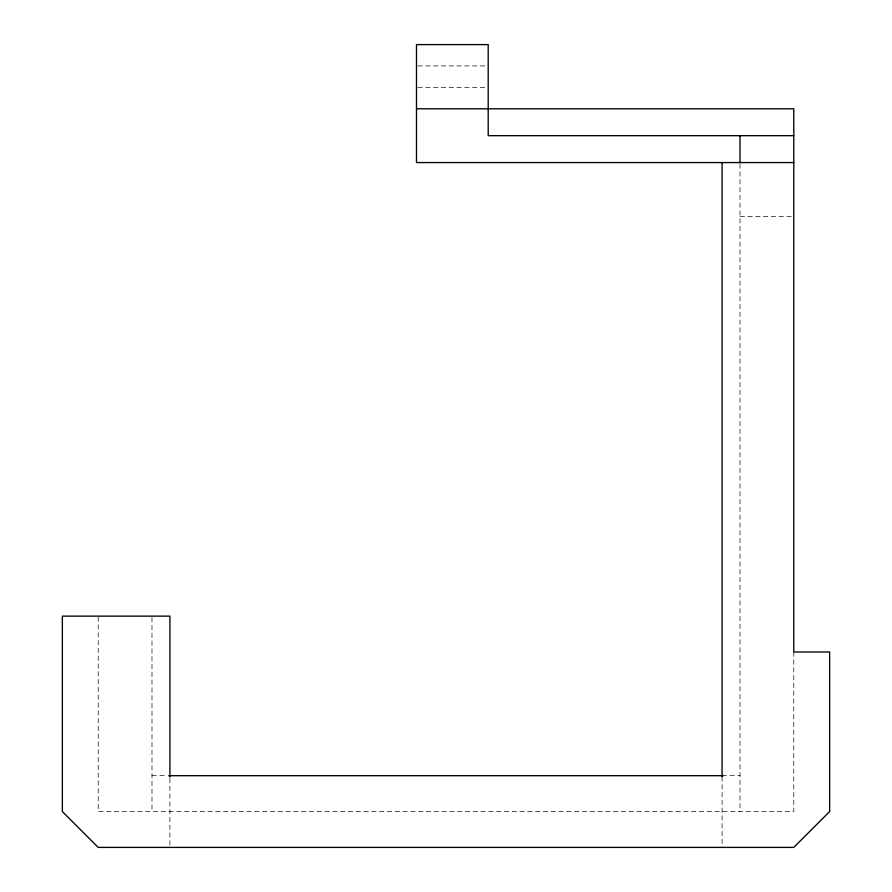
<?xml version="1.0" encoding="UTF-8"?>
<svg xmlns="http://www.w3.org/2000/svg" width="892" height="892" viewBox="0 0 892 892"><rect width="100%" height="100%" fill="white"/><g stroke="black" fill="none" stroke-linecap="round" stroke-linejoin="round"><path stroke-width="0.67" stroke-dasharray="4.46 3.34" d="M417.869 65.93L488.203 65.93M417.869 87.449L486.82 87.449M740.014 216.343L793.791 216.343M151.986 775.694L167.317 775.694M722.085 775.694L740.014 775.694M793.791 651.985L793.791 811.542L98.209 811.542L98.209 616.138M740.014 163.938L740.014 811.542M722.085 776.731L722.085 847.4M169.915 778.281L169.915 846.017M151.986 617.52L151.986 811.542"/><path stroke-width="1.34" d="M416.486 108.779L793.791 108.779L793.791 651.985L829.649 651.985L829.649 811.542L793.791 847.4L98.209 847.4L62.351 811.542L62.351 616.138L169.915 616.138L169.915 776.899M793.791 135.673L488.203 135.673L488.203 44.6L416.486 44.6L416.486 162.567L793.791 162.567M168.711 775.694L723.289 775.694M740.014 135.673L740.014 162.567M722.085 162.567L722.085 776.731"/></g></svg>
